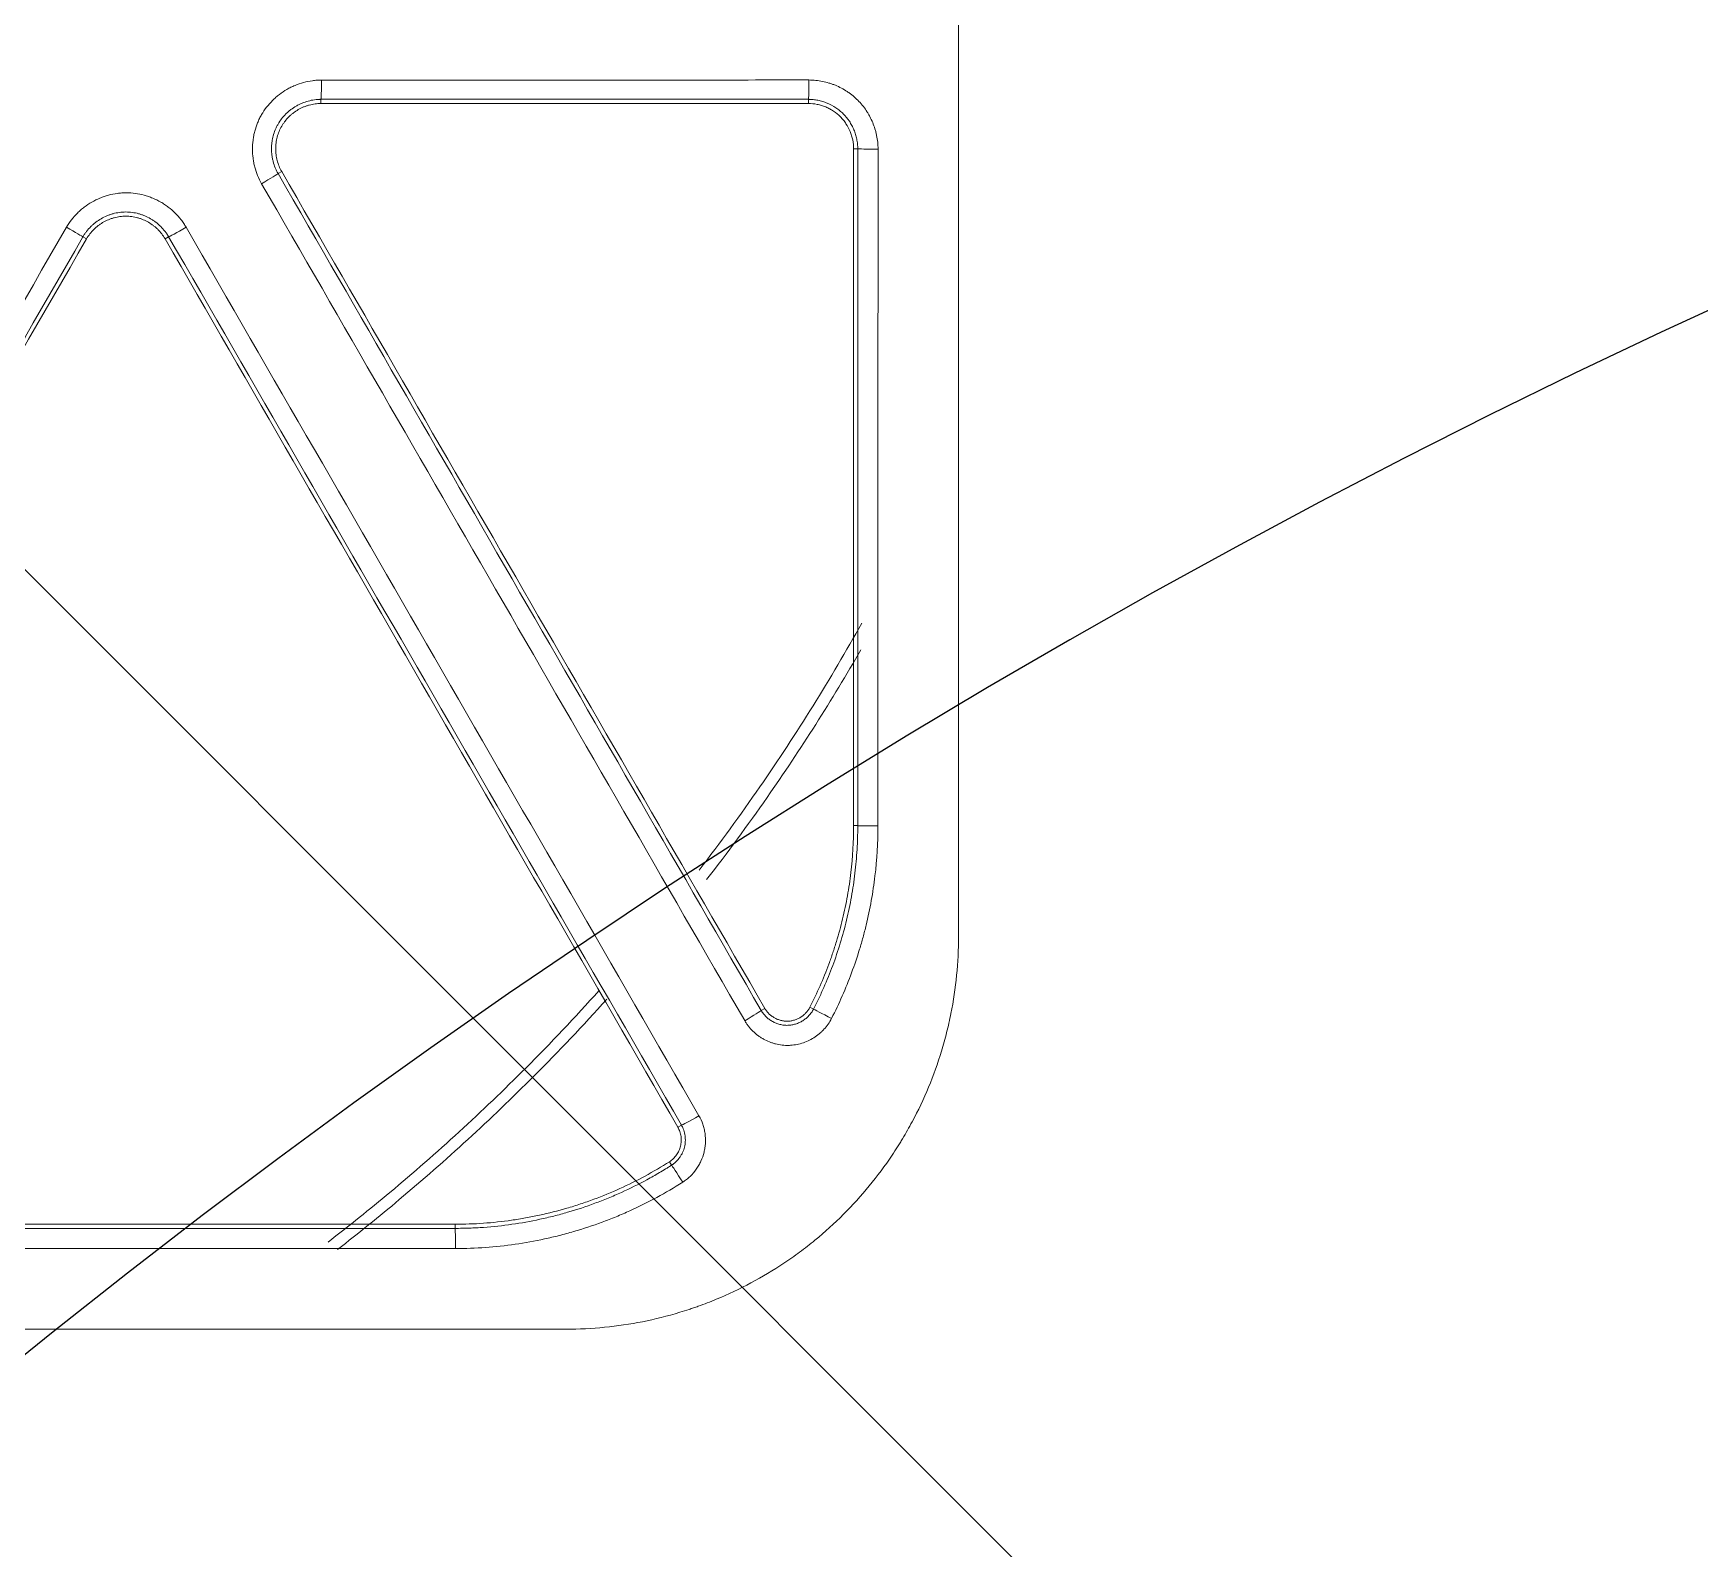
# Model space of a CAD drawing. Header units: inches. Extents: x 405346 to 489838, y -25612 to 14934.
# Drawn here: x 467469.51 to 467509.75, y 4072.75 to 4109.34 of the extents above; entities that cross this region are included whole.
import ezdxf

# ---------------------------------------------------------------- set-up
doc = ezdxf.new("R2010")
doc.units = ezdxf.units.IN
doc.header["$LTSCALE"] = 200
doc.header["$MEASUREMENT"] = 0
doc.linetypes.add('DH-HID2', pattern=[1.2, 0.8, -0.4])
doc.layers.add('FU-FURM', color=251, linetype='DH-HID2')
doc.layers.add('SS-EQ', color=2, linetype='Continuous', lineweight=20)

# ---------------------------------------------------------------- blocks, each defined once
blk = doc.blocks.new('FLLLL')
at = {"layer": 'FU-FURM'}
for centre, radius, start, end in [((467631.305, 3335.773), 213.601, 91.35671, 179.233), ((467638.62, 3329.457), 194.252, 91.35653, 179.23304), ((467763.13, 3305.465), 218.505, 123.19496, 236.94725)]:
    blk.add_arc(centre, radius, start, end, dxfattribs=at)
blk = doc.blocks.new('4way무풍')
at = {"layer": 'SS-EQ'}
for p, q in [((339.635, -339.635), (-339.635, 339.635)), ((232.19, -213.682), (232.19, -213.782)), ((243.959, -213.782), (243.959, -213.682)), ((245.152, -214.877), (245.053, -214.877)), ((231.242, -215.424), (231.156, -215.474)), ((226.531, -217.05), (226.444, -216.999)), ((228.513, -217), (228.427, -217.05)), ((245.053, -231.216), (245.152, -231.216)), ((242.82, -235.677), (242.907, -235.627)), ((243.997, -235.6), (244.085, -235.645)), ((240.809, -238.496), (240.895, -238.446)), ((240.658, -239.413), (240.605, -239.329)), ((235.429, -240.939), (235.429, -240.839))]:
    blk.add_line(p, q, dxfattribs=at)
for centre, major_axis, ratio, start_param, end_param in [((232.19, -213.209), (0, -0.474), 0.027765, 0.03492, 1.553456), ((243.958, -213.209), (0, -0.474), 0.033008, 0.034926, 1.556585), ((245.626, -214.877), (-0.474, 0), 0.014328, 0.035119, 1.604149), ((230.745, -215.71), (0.41, 0.237), 0.029315, 4.726219, 6.248264), ((226.034, -216.762), (0.41, -0.237), 0.004819, 4.743711, 6.248278), ((228.923, -216.762), (-0.41, -0.237), 0.029505, 0.034922, 1.583476), ((245.626, -231.215), (0.474, 0), 0.020391, 3.17676, 4.741407), ((242.41, -235.914), (-0.41, -0.237), 0.033086, 1.582458, 3.106667), ((244.506, -235.861), (0.422, -0.216), 0.007367, 3.1765, 4.747043), ((241.305, -238.209), (0.41, 0.237), 0.033564, 3.176519, 4.722698), ((240.913, -239.812), (0.255, -0.399), 0.008025, 1.536493, 3.106685), ((235.429, -241.412), (0, -0.474), 0.022813, 1.544382, 3.106366)]:
    blk.add_ellipse(centre, major_axis=major_axis, ratio=ratio, start_param=start_param, end_param=end_param, dxfattribs=at)
for points, knots in [([(346.359, 0), (346.359, -27.812), (346.359, -55.624), (346.359, -97.341), (346.359, -111.247), (346.359, -139.059), (346.359, -152.965), (346.359, -180.777), (346.359, -194.683), (346.359, -222.494), (346.359, -236.4), (346.359, -257.259), (346.358, -264.212), (346.359, -272.903), (346.359, -274.641), (346.359, -277.249), (346.359, -278.118), (346.358, -279.856), (346.358, -280.725), (346.358, -282.029), (346.358, -282.463), (346.358, -283.333), (346.359, -283.767), (346.359, -284.419), (346.359, -284.636), (346.359, -285.071), (346.358, -285.288), (346.355, -285.723), (346.353, -285.94), (346.346, -286.374), (346.341, -286.592), (346.322, -287.243), (346.305, -287.678), (346.262, -288.546), (346.236, -288.98), (346.174, -289.849), (346.138, -290.283), (346.078, -290.934), (346.057, -291.151), (346.012, -291.585), (345.894, -292.666), (345.748, -293.741), (345.479, -295.45), (345.327, -296.299), (344.817, -298.834), (344.407, -300.505), (343.687, -302.982), (343.172, -304.624), (342.294, -307.059), (341.638, -308.663), (341.119, -309.858), (340.941, -310.256), (340.714, -310.751), (340.668, -310.85), (340.576, -311.047), (340.437, -311.343), (339.919, -312.422), (339.029, -314.158), (338.177, -315.66), (336.854, -317.881), (335.912, -319.32), (334.41, -321.418), (333.379, -322.796), (331.741, -324.801), (330.589, -326.095), (329.702, -327.051), (329.403, -327.366), (329.024, -327.758), (328.947, -327.836), (328.795, -327.992), (328.566, -328.224), (327.719, -329.07), (326.303, -330.412), (324.35, -332.111), (322.332, -333.722), (320.944, -334.738), (319.535, -335.724), (318.819, -336.202), (317.367, -337.13), (315.893, -338.028), (314.376, -338.866), (313.222, -339.473), (312.835, -339.671), (312.249, -339.963), (312.054, -340.059), (311.662, -340.249), (309.896, -341.094), (308.103, -341.848), (305.68, -342.75), (304.055, -343.316), (302.408, -343.813), (299.923, -344.506), (298.245, -344.898), (295.697, -345.382), (294.842, -345.525), (293.766, -345.682), (293.551, -345.712), (293.12, -345.771), (292.903, -345.799), (292.254, -345.88), (291.821, -345.929), (290.523, -346.062), (289.657, -346.132), (288.357, -346.21), (287.924, -346.232), (287.057, -346.265), (286.624, -346.277), (285.974, -346.288), (285.757, -346.291), (285.323, -346.293), (285.107, -346.294), (284.673, -346.294), (284.456, -346.294), (284.023, -346.294), (283.806, -346.293), (283.156, -346.293), (282.722, -346.293), (281.855, -346.293), (281.421, -346.293), (280.121, -346.293), (279.253, -346.294), (277.519, -346.294), (276.652, -346.294), (274.051, -346.294), (272.316, -346.294), (267.113, -346.294), (263.645, -346.293), (256.708, -346.293), (253.239, -346.294), (242.833, -346.294), (235.896, -346.294), (222.022, -346.294), (215.084, -346.294), (194.273, -346.294), (180.399, -346.294), (152.65, -346.294), (138.775, -346.294), (111.027, -346.294), (97.152, -346.294), (69.404, -346.294), (55.529, -346.294), (34.718, -346.294), (27.78, -346.294), (13.906, -346.294), (6.969, -346.294), (0.032, -346.294)], [0, 0, 0, 0, 0.125, 0.125, 0.1875, 0.1875, 0.25, 0.25, 0.3125, 0.3125, 0.375, 0.375, 0.40625, 0.40625, 0.414063, 0.414063, 0.417969, 0.417969, 0.421875, 0.421875, 0.423828, 0.423828, 0.425781, 0.425781, 0.426758, 0.426758, 0.427734, 0.427734, 0.428711, 0.428711, 0.429688, 0.429688, 0.431641, 0.431641, 0.433594, 0.433594, 0.435547, 0.435547, 0.436523, 0.436523, 0.4375, 0.441406, 0.441406, 0.445313, 0.445313, 0.453125, 0.453125, 0.457031, 0.460938, 0.464844, 0.464844, 0.466797, 0.466797, 0.467285, 0.467285, 0.467773, 0.46875, 0.472656, 0.476563, 0.476563, 0.484375, 0.484375, 0.488281, 0.492188, 0.496094, 0.496094, 0.498047, 0.498047, 0.498535, 0.498535, 0.499023, 0.5, 0.503906, 0.507813, 0.511719, 0.515625, 0.515625, 0.519531, 0.519531, 0.523438, 0.527344, 0.527344, 0.529297, 0.529297, 0.530273, 0.530273, 0.53125, 0.539063, 0.539063, 0.542969, 0.546875, 0.546875, 0.554688, 0.554688, 0.558594, 0.558594, 0.55957, 0.55957, 0.560547, 0.560547, 0.5625, 0.5625, 0.566406, 0.566406, 0.568359, 0.568359, 0.570313, 0.570313, 0.571289, 0.571289, 0.572266, 0.572266, 0.573242, 0.573242, 0.574219, 0.574219, 0.576172, 0.576172, 0.578125, 0.578125, 0.582031, 0.582031, 0.585938, 0.585938, 0.59375, 0.59375, 0.609375, 0.609375, 0.625, 0.625, 0.65625, 0.65625, 0.6875, 0.6875, 0.75, 0.75, 0.8125, 0.8125, 0.875, 0.875, 0.9375, 0.9375, 0.96875, 0.96875, 1, 1, 1, 1]), ([(0.032, -345.099), (6.961, -345.099), (13.891, -345.099), (27.75, -345.099), (34.679, -345.099), (55.467, -345.099), (69.326, -345.098), (97.044, -345.098), (110.903, -345.097), (138.621, -345.096), (152.48, -345.096), (180.197, -345.094), (194.056, -345.092), (214.845, -345.09), (221.774, -345.089), (235.633, -345.086), (242.562, -345.085), (256.421, -345.082), (263.351, -345.081), (272.013, -345.079), (273.745, -345.079), (276.343, -345.079), (277.21, -345.078), (278.942, -345.078), (279.808, -345.077), (281.107, -345.076), (281.541, -345.076), (282.407, -345.076), (282.84, -345.076), (283.706, -345.076), (284.139, -345.076), (284.789, -345.074), (285.005, -345.074), (285.438, -345.071), (285.655, -345.069), (286.304, -345.06), (286.737, -345.049), (287.602, -345.017), (288.034, -344.997), (289.33, -344.922), (290.194, -344.853), (291.488, -344.722), (291.92, -344.673), (292.566, -344.593), (292.782, -344.566), (293.212, -344.508), (294.286, -344.358), (295.351, -344.18), (297.891, -343.699), (299.563, -343.307), (302.039, -342.615), (303.679, -342.118), (305.297, -341.551), (307.709, -340.648), (309.296, -339.976), (311.056, -339.138), (311.349, -338.996), (311.641, -338.853), (311.836, -338.756), (311.933, -338.707), (312.418, -338.464), (312.803, -338.265), (313.951, -337.656), (314.704, -337.236), (316.19, -336.364), (316.921, -335.913), (318.363, -334.982), (319.073, -334.502), (320.472, -333.511), (321.849, -332.491), (323.849, -330.872), (325.784, -329.163), (327.03, -327.964), (327.795, -327.195), (327.947, -327.041), (328.25, -326.729), (328.401, -326.573), (328.849, -326.102), (329.145, -325.785), (330.019, -324.826), (331.153, -323.527), (332.763, -321.515), (333.776, -320.132), (334.759, -318.728), (335.235, -318.016), (336.157, -316.57), (336.603, -315.837), (337.465, -314.35), (338.296, -312.842), (339.065, -311.291), (339.481, -310.406), (339.527, -310.308), (339.618, -310.111), (339.754, -309.815), (340.065, -309.123), (340.322, -308.527), (340.821, -307.331), (341.451, -305.727), (342.288, -303.291), (342.776, -301.648), (343.454, -299.169), (343.836, -297.496), (344.302, -294.959), (344.439, -294.108), (344.619, -292.825), (344.702, -292.181), (344.786, -291.427), (344.82, -291.104), (344.842, -290.888), (344.853, -290.779), (344.946, -289.807), (345.01, -288.942), (345.078, -287.644), (345.096, -287.212), (345.116, -286.563), (345.122, -286.347), (345.13, -285.914), (345.133, -285.698), (345.138, -285.266), (345.139, -285.049), (345.14, -284.617), (345.14, -284.4), (345.141, -283.752), (345.141, -283.319), (345.141, -282.67), (345.141, -282.454), (345.141, -282.021), (345.141, -281.805), (345.142, -281.156), (345.142, -280.724), (345.143, -279.426), (345.143, -278.561), (345.144, -276.831), (345.144, -275.966), (345.145, -273.37), (345.145, -271.64), (345.146, -262.989), (345.148, -256.069), (345.152, -235.306), (345.154, -221.465), (345.157, -193.782), (345.159, -179.94), (345.161, -152.257), (345.161, -138.416), (345.162, -110.732), (345.163, -69.208), (345.164, -27.683), (345.164, 0)], [0, 0, 0, 0, 0.03125, 0.03125, 0.0625, 0.0625, 0.125, 0.125, 0.1875, 0.1875, 0.25, 0.25, 0.3125, 0.3125, 0.34375, 0.34375, 0.375, 0.375, 0.40625, 0.40625, 0.414063, 0.414063, 0.417969, 0.417969, 0.421875, 0.421875, 0.423828, 0.423828, 0.425781, 0.425781, 0.427734, 0.427734, 0.428711, 0.428711, 0.429688, 0.429688, 0.431641, 0.431641, 0.433594, 0.433594, 0.4375, 0.4375, 0.439453, 0.439453, 0.44043, 0.44043, 0.441406, 0.445313, 0.445313, 0.453125, 0.453125, 0.457031, 0.460938, 0.460938, 0.46875, 0.46875, 0.469727, 0.470215, 0.470215, 0.470703, 0.470703, 0.472656, 0.472656, 0.476563, 0.476563, 0.480469, 0.480469, 0.484375, 0.484375, 0.488281, 0.492188, 0.496094, 0.5, 0.5, 0.500977, 0.500977, 0.501953, 0.501953, 0.503906, 0.503906, 0.507813, 0.511719, 0.515625, 0.515625, 0.519531, 0.519531, 0.523438, 0.523438, 0.527344, 0.53125, 0.53125, 0.531738, 0.531738, 0.532227, 0.533203, 0.535156, 0.535156, 0.539063, 0.542969, 0.546875, 0.546875, 0.554688, 0.554688, 0.558594, 0.558594, 0.560547, 0.561523, 0.562012, 0.562012, 0.5625, 0.5625, 0.566406, 0.566406, 0.568359, 0.568359, 0.569336, 0.569336, 0.570313, 0.570313, 0.571289, 0.571289, 0.572266, 0.572266, 0.574219, 0.574219, 0.575195, 0.575195, 0.576172, 0.576172, 0.578125, 0.578125, 0.582031, 0.582031, 0.585938, 0.585938, 0.59375, 0.59375, 0.625, 0.625, 0.6875, 0.6875, 0.75, 0.75, 0.8125, 0.8125, 0.875, 1, 1, 1, 1]), ([(247.586, -233.896), (247.586, -231.46), (247.586, -229.023), (247.586, -224.151), (247.586, -221.715), (247.586, -216.842), (247.586, -214.406), (247.586, -209.534), (247.586, -207.097), (247.586, -204.052), (247.586, -203.443), (247.586, -202.225), (247.586, -201.616), (247.586, -199.788), (247.586, -198.57), (247.586, -194.916), (247.586, -192.479), (247.586, -185.17), (247.586, -180.297), (247.586, -155.933), (247.586, -136.442), (247.586, -112.077), (247.586, -107.204), (247.586, -97.459), (247.586, -92.586), (247.586, -77.967), (247.586, -68.221), (247.586, -38.984), (247.586, -19.492), (247.586, 0)], [0, 0, 0, 0, 0.03125, 0.03125, 0.0625, 0.0625, 0.09375, 0.09375, 0.125, 0.125, 0.132812, 0.132812, 0.140625, 0.140625, 0.15625, 0.15625, 0.1875, 0.1875, 0.25, 0.25, 0.5, 0.5, 0.5625, 0.5625, 0.625, 0.625, 0.75, 0.75, 1, 1, 1, 1]), ([(230.758, -215.719), (230.721, -215.656), (230.689, -215.59), (230.634, -215.456), (230.611, -215.388), (230.583, -215.282), (230.575, -215.247), (230.565, -215.193), (230.561, -215.175), (230.556, -215.139), (230.553, -215.121), (230.541, -215.03), (230.532, -214.886), (230.541, -214.741), (230.553, -214.65), (230.556, -214.632), (230.562, -214.596), (230.565, -214.578), (230.575, -214.524), (230.583, -214.488), (230.611, -214.383), (230.634, -214.315), (230.675, -214.214), (230.69, -214.181), (230.722, -214.115), (230.74, -214.083), (230.794, -213.988), (230.875, -213.868), (230.971, -213.759), (231.036, -213.695), (231.049, -213.682), (231.076, -213.657), (231.09, -213.645), (231.131, -213.609), (231.159, -213.586), (231.246, -213.52), (231.306, -213.48), (231.401, -213.425), (231.449, -213.399), (231.498, -213.376), (231.531, -213.361), (231.548, -213.353), (231.633, -213.318), (231.77, -213.271), (231.912, -213.242), (232.02, -213.227), (232.056, -213.223), (232.129, -213.218), (232.166, -213.217), (232.203, -213.217)], [0, 0, 0, 0, 0.0625, 0.0625, 0.125, 0.125, 0.15625, 0.15625, 0.171875, 0.171875, 0.1875, 0.1875, 0.25, 0.3125, 0.3125, 0.328125, 0.328125, 0.34375, 0.34375, 0.375, 0.375, 0.4375, 0.4375, 0.46875, 0.46875, 0.5, 0.5, 0.5625, 0.625, 0.625, 0.640625, 0.640625, 0.65625, 0.65625, 0.6875, 0.6875, 0.75, 0.75, 0.78125, 0.796875, 0.796875, 0.8125, 0.8125, 0.875, 0.9375, 0.9375, 0.96875, 0.96875, 1, 1, 1, 1]), ([(232.203, -213.217), (234.165, -213.217), (236.127, -213.216), (240.05, -213.216), (242.012, -213.216), (243.974, -213.215)], [0, 0, 0, 0, 0.5, 0.5, 1, 1, 1, 1]), ([(243.974, -213.215), (244.084, -213.215), (244.192, -213.227), (244.352, -213.259), (244.404, -213.272), (244.483, -213.296), (244.509, -213.304), (244.561, -213.323), (244.586, -213.333), (244.712, -213.385), (244.808, -213.436), (244.922, -213.511), (244.944, -213.527), (244.988, -213.559), (245.01, -213.576), (245.074, -213.628), (245.114, -213.665), (245.229, -213.78), (245.298, -213.864), (245.374, -213.978), (245.389, -214.001), (245.417, -214.048), (245.43, -214.072), (245.469, -214.145), (245.515, -214.243), (245.552, -214.345), (245.576, -214.423), (245.583, -214.45), (245.597, -214.503), (245.603, -214.53), (245.63, -214.664), (245.642, -214.773), (245.642, -214.883)], [0, 0, 0, 0, 0.125, 0.125, 0.1875, 0.1875, 0.21875, 0.21875, 0.25, 0.25, 0.375, 0.375, 0.40625, 0.40625, 0.4375, 0.4375, 0.5, 0.5, 0.625, 0.625, 0.65625, 0.65625, 0.6875, 0.6875, 0.75, 0.8125, 0.8125, 0.84375, 0.84375, 0.875, 0.875, 1, 1, 1, 1]), ([(232.19, -213.682), (232.187, -213.682), (232.183, -213.682), (232.177, -213.682), (232.167, -213.682), (232.157, -213.683), (232.137, -213.683), (232.124, -213.684), (232.085, -213.687), (232.059, -213.689), (231.982, -213.7), (231.88, -213.721), (231.782, -213.755), (231.722, -213.78), (231.709, -213.786), (231.686, -213.796), (231.65, -213.813), (231.616, -213.832), (231.548, -213.871), (231.505, -213.899), (231.443, -213.947), (231.423, -213.963), (231.383, -213.997), (231.364, -214.015), (231.308, -214.07), (231.239, -214.148), (231.181, -214.234), (231.142, -214.302), (231.13, -214.326), (231.107, -214.373), (231.096, -214.396), (231.067, -214.468), (231.05, -214.518), (231.031, -214.593), (231.022, -214.631), (231.015, -214.67), (231.011, -214.695), (231.009, -214.708), (231.001, -214.773), (230.994, -214.877), (231.001, -214.981), (231.011, -215.058), (231.015, -215.084), (231.025, -215.136), (231.031, -215.161), (231.051, -215.237), (231.067, -215.286), (231.097, -215.358), (231.113, -215.393), (231.133, -215.434), (231.144, -215.454), (231.149, -215.463), (231.152, -215.468), (231.154, -215.471), (231.156, -215.474)], [0, 0, 0, 0, 0.003906, 0.003906, 0.007812, 0.015625, 0.015625, 0.03125, 0.03125, 0.0625, 0.0625, 0.125, 0.1875, 0.1875, 0.203125, 0.203125, 0.21875, 0.25, 0.25, 0.3125, 0.3125, 0.34375, 0.34375, 0.375, 0.375, 0.4375, 0.5, 0.5, 0.53125, 0.53125, 0.5625, 0.5625, 0.625, 0.625, 0.65625, 0.671875, 0.671875, 0.6875, 0.6875, 0.75, 0.8125, 0.8125, 0.84375, 0.84375, 0.875, 0.875, 0.9375, 0.9375, 0.96875, 0.984375, 0.992188, 0.996094, 0.996094, 1, 1, 1, 1]), ([(231.242, -215.424), (231.218, -215.382), (231.197, -215.339), (231.161, -215.251), (231.131, -215.161), (231.113, -215.067), (231.104, -214.996), (231.102, -214.972), (231.099, -214.924), (231.098, -214.9), (231.098, -214.829), (231.101, -214.781), (231.11, -214.71), (231.114, -214.687), (231.123, -214.64), (231.128, -214.616), (231.146, -214.547), (231.177, -214.457), (231.218, -214.371), (231.254, -214.309), (231.267, -214.288), (231.294, -214.249), (231.308, -214.229), (231.352, -214.173), (231.383, -214.138), (231.434, -214.087), (231.46, -214.063), (231.488, -214.04), (231.506, -214.025), (231.516, -214.018), (231.563, -213.981), (231.643, -213.928), (231.728, -213.886), (231.794, -213.858), (231.817, -213.85), (231.862, -213.834), (231.885, -213.827), (231.954, -213.808), (232, -213.799), (232.094, -213.786), (232.142, -213.782), (232.19, -213.782)], [0, 0, 0, 0, 0.0625, 0.0625, 0.125, 0.1875, 0.1875, 0.21875, 0.21875, 0.25, 0.25, 0.3125, 0.3125, 0.34375, 0.34375, 0.375, 0.375, 0.4375, 0.5, 0.5, 0.53125, 0.53125, 0.5625, 0.5625, 0.625, 0.625, 0.65625, 0.671875, 0.671875, 0.6875, 0.6875, 0.75, 0.8125, 0.8125, 0.84375, 0.84375, 0.875, 0.875, 0.9375, 0.9375, 1, 1, 1, 1]), ([(243.959, -213.682), (241.997, -213.682), (240.036, -213.682), (236.113, -213.682), (234.152, -213.682), (232.19, -213.682)], [0, 0, 0, 0, 0.5, 0.5, 1, 1, 1, 1]), ([(243.959, -213.782), (241.997, -213.782), (240.036, -213.782), (236.113, -213.782), (234.152, -213.782), (232.19, -213.782)], [0, 0, 0, 0, 0.5, 0.5, 1, 1, 1, 1]), ([(245.152, -214.877), (245.152, -214.874), (245.152, -214.872), (245.152, -214.867), (245.152, -214.86), (245.152, -214.842), (245.15, -214.808), (245.148, -214.779), (245.142, -214.72), (245.136, -214.681), (245.124, -214.624), (245.12, -214.604), (245.11, -214.566), (245.105, -214.548), (245.088, -214.492), (245.061, -214.418), (245.028, -214.348), (245.001, -214.296), (244.991, -214.279), (244.971, -214.245), (244.96, -214.229), (244.906, -214.147), (244.857, -214.087), (244.775, -214.004), (244.746, -213.978), (244.7, -213.941), (244.684, -213.929), (244.653, -213.906), (244.637, -213.895), (244.556, -213.841), (244.487, -213.804), (244.397, -213.767), (244.379, -213.76), (244.342, -213.746), (244.323, -213.74), (244.267, -213.723), (244.191, -213.704), (244.114, -213.692), (244.056, -213.686), (244.027, -213.684), (243.993, -213.683), (243.976, -213.682), (243.968, -213.682), (243.963, -213.682), (243.961, -213.682), (243.959, -213.682)], [0, 0, 0, 0, 0.003906, 0.003906, 0.007813, 0.015625, 0.03125, 0.0625, 0.0625, 0.125, 0.125, 0.15625, 0.15625, 0.1875, 0.1875, 0.25, 0.3125, 0.3125, 0.34375, 0.34375, 0.375, 0.375, 0.5, 0.5, 0.5625, 0.5625, 0.59375, 0.59375, 0.625, 0.625, 0.75, 0.75, 0.78125, 0.78125, 0.8125, 0.8125, 0.875, 0.9375, 0.9375, 0.96875, 0.984375, 0.992188, 0.996094, 0.996094, 1, 1, 1, 1]), ([(243.959, -213.782), (244.031, -213.782), (244.102, -213.79), (244.19, -213.808), (244.208, -213.812), (244.243, -213.821), (244.26, -213.825), (244.311, -213.841), (244.379, -213.865), (244.443, -213.896), (244.49, -213.921), (244.506, -213.93), (244.537, -213.948), (244.552, -213.958), (244.627, -214.008), (244.682, -214.053), (244.758, -214.128), (244.782, -214.155), (244.816, -214.197), (244.827, -214.211), (244.848, -214.24), (244.858, -214.255), (244.908, -214.329), (244.941, -214.392), (244.975, -214.475), (244.982, -214.492), (244.994, -214.526), (245, -214.543), (245.015, -214.594), (245.024, -214.629), (245.046, -214.734), (245.053, -214.805), (245.053, -214.877)], [0, 0, 0, 0, 0.125, 0.125, 0.15625, 0.15625, 0.1875, 0.1875, 0.25, 0.3125, 0.3125, 0.34375, 0.34375, 0.375, 0.375, 0.5, 0.5, 0.5625, 0.5625, 0.59375, 0.59375, 0.625, 0.625, 0.75, 0.75, 0.78125, 0.78125, 0.8125, 0.8125, 0.875, 0.875, 1, 1, 1, 1]), ([(245.053, -214.877), (245.053, -217.6), (245.053, -220.323), (245.053, -225.77), (245.053, -228.493), (245.053, -231.216)], [0, 0, 0, 0, 0.5, 0.5, 1, 1, 1, 1]), ([(245.152, -231.216), (245.152, -228.493), (245.152, -225.77), (245.152, -220.323), (245.152, -217.6), (245.152, -214.877)], [0, 0, 0, 0, 0.5, 0.5, 1, 1, 1, 1]), ([(245.642, -214.883), (245.641, -217.607), (245.641, -220.331), (245.64, -225.778), (245.64, -228.502), (245.64, -231.225)], [0, 0, 0, 0, 0.5, 0.5, 1, 1, 1, 1]), ([(226.046, -216.772), (226.083, -216.708), (226.123, -216.648), (226.212, -216.533), (226.26, -216.479), (226.337, -216.402), (226.364, -216.377), (226.405, -216.341), (226.419, -216.329), (226.448, -216.306), (226.462, -216.295), (226.534, -216.24), (226.655, -216.159), (226.785, -216.095), (226.87, -216.06), (226.887, -216.053), (226.921, -216.04), (226.938, -216.034), (226.99, -216.016), (227.025, -216.005), (227.13, -215.977), (227.2, -215.962), (227.308, -215.948), (227.344, -215.944), (227.417, -215.939), (227.454, -215.938), (227.564, -215.938), (227.708, -215.948), (227.85, -215.976), (227.938, -216), (227.956, -216.005), (227.991, -216.016), (228.008, -216.022), (228.06, -216.04), (228.094, -216.053), (228.195, -216.095), (228.26, -216.127), (228.354, -216.181), (228.4, -216.21), (228.445, -216.241), (228.475, -216.262), (228.49, -216.273), (228.563, -216.328), (228.672, -216.424), (228.768, -216.532), (228.835, -216.618), (228.856, -216.648), (228.897, -216.709), (228.917, -216.74), (228.935, -216.772)], [0, 0, 0, 0, 0.0625, 0.0625, 0.125, 0.125, 0.15625, 0.15625, 0.171875, 0.171875, 0.1875, 0.1875, 0.25, 0.3125, 0.3125, 0.328125, 0.328125, 0.34375, 0.34375, 0.375, 0.375, 0.4375, 0.4375, 0.46875, 0.46875, 0.5, 0.5, 0.5625, 0.625, 0.625, 0.640625, 0.640625, 0.65625, 0.65625, 0.6875, 0.6875, 0.75, 0.75, 0.78125, 0.796875, 0.796875, 0.8125, 0.8125, 0.875, 0.9375, 0.9375, 0.96875, 0.96875, 1, 1, 1, 1]), ([(228.513, -217), (228.511, -216.997), (228.51, -216.994), (228.506, -216.988), (228.501, -216.98), (228.496, -216.971), (228.486, -216.955), (228.479, -216.944), (228.457, -216.911), (228.441, -216.89), (228.393, -216.828), (228.325, -216.751), (228.246, -216.683), (228.194, -216.643), (228.184, -216.635), (228.162, -216.62), (228.13, -216.598), (228.097, -216.577), (228.029, -216.538), (227.983, -216.515), (227.911, -216.485), (227.887, -216.476), (227.837, -216.459), (227.812, -216.451), (227.737, -216.43), (227.686, -216.42), (227.583, -216.406), (227.531, -216.402), (227.453, -216.402), (227.427, -216.403), (227.374, -216.407), (227.349, -216.409), (227.271, -216.42), (227.221, -216.43), (227.146, -216.451), (227.108, -216.462), (227.071, -216.476), (227.047, -216.485), (227.035, -216.49), (226.974, -216.515), (226.881, -216.561), (226.795, -216.619), (226.732, -216.666), (226.712, -216.683), (226.672, -216.717), (226.653, -216.735), (226.598, -216.79), (226.563, -216.829), (226.516, -216.89), (226.493, -216.922), (226.468, -216.96), (226.456, -216.979), (226.451, -216.988), (226.448, -216.994), (226.446, -216.996), (226.444, -216.999)], [0, 0, 0, 0, 0.003906, 0.003906, 0.007812, 0.015625, 0.015625, 0.03125, 0.03125, 0.0625, 0.0625, 0.125, 0.1875, 0.1875, 0.203125, 0.203125, 0.21875, 0.25, 0.25, 0.3125, 0.3125, 0.34375, 0.34375, 0.375, 0.375, 0.4375, 0.4375, 0.5, 0.5, 0.53125, 0.53125, 0.5625, 0.5625, 0.625, 0.625, 0.65625, 0.671875, 0.671875, 0.6875, 0.6875, 0.75, 0.8125, 0.8125, 0.84375, 0.84375, 0.875, 0.875, 0.9375, 0.9375, 0.96875, 0.984375, 0.992188, 0.996094, 0.996094, 1, 1, 1, 1]), ([(213.254, -238.925), (214.32, -237.079), (215.386, -235.233), (217.518, -231.541), (218.584, -229.695), (221.782, -224.157), (223.914, -220.464), (226.046, -216.772)], [0, 0, 0, 0, 0.25, 0.25, 0.5, 0.5, 1, 1, 1, 1]), ([(226.531, -217.05), (226.555, -217.008), (226.582, -216.968), (226.641, -216.892), (226.704, -216.821), (226.776, -216.759), (226.824, -216.723), (226.833, -216.715), (226.853, -216.701), (226.883, -216.681), (226.913, -216.662), (226.975, -216.627), (227.017, -216.606), (227.083, -216.578), (227.106, -216.57), (227.151, -216.554), (227.174, -216.547), (227.243, -216.528), (227.336, -216.509), (227.431, -216.502), (227.503, -216.502), (227.527, -216.503), (227.575, -216.507), (227.599, -216.509), (227.67, -216.519), (227.716, -216.528), (227.785, -216.547), (227.819, -216.558), (227.853, -216.57), (227.875, -216.579), (227.886, -216.583), (227.941, -216.606), (228.027, -216.649), (228.106, -216.701), (228.163, -216.745), (228.182, -216.76), (228.218, -216.791), (228.236, -216.807), (228.286, -216.858), (228.318, -216.893), (228.376, -216.968), (228.403, -217.008), (228.427, -217.05)], [0, 0, 0, 0, 0.0625, 0.0625, 0.125, 0.1875, 0.1875, 0.203125, 0.203125, 0.21875, 0.25, 0.25, 0.3125, 0.3125, 0.34375, 0.34375, 0.375, 0.375, 0.4375, 0.5, 0.5, 0.53125, 0.53125, 0.5625, 0.5625, 0.625, 0.625, 0.65625, 0.671875, 0.671875, 0.6875, 0.6875, 0.75, 0.8125, 0.8125, 0.84375, 0.84375, 0.875, 0.875, 0.9375, 0.9375, 1, 1, 1, 1]), ([(226.444, -216.999), (224.313, -220.691), (222.182, -224.382), (218.985, -229.92), (217.919, -231.765), (215.788, -235.457), (214.723, -237.302), (213.657, -239.148)], [0, 0, 0, 0, 0.5, 0.5, 0.75, 0.75, 1, 1, 1, 1]), ([(226.531, -217.05), (224.4, -220.741), (222.269, -224.433), (219.072, -229.97), (218.006, -231.816), (215.875, -235.507), (214.809, -237.352), (213.744, -239.198)], [0, 0, 0, 0, 0.5, 0.5, 0.75, 0.75, 1, 1, 1, 1]), ([(245.249, -226.331), (244.499, -227.673), (243.245, -229.689), (241.832, -231.629), (241.325, -232.289)], [0, 0, 0, 0, 0.653913, 1, 1, 1, 1]), ([(241.504, -232.52), (242.008, -231.869), (243.337, -230.06), (244.529, -228.183), (245.23, -226.97)], [0, 0, 0, 0, 0.36582, 1, 1, 1, 1]), ([(245.053, -231.216), (245.053, -231.596), (245.031, -231.974), (244.964, -232.537), (244.923, -232.817), (244.868, -233.096), (244.83, -233.282), (244.809, -233.375), (244.742, -233.652), (244.667, -233.927), (244.58, -234.198), (244.519, -234.378), (244.488, -234.468), (244.323, -234.914), (244.17, -235.261), (243.997, -235.6)], [0, 0, 0, 0, 0.25, 0.25, 0.375, 0.4375, 0.4375, 0.5, 0.5, 0.625, 0.6875, 0.6875, 0.75, 0.75, 1, 1, 1, 1]), ([(244.085, -235.645), (244.096, -235.624), (244.107, -235.602), (244.128, -235.559), (244.16, -235.495), (244.233, -235.344), (244.293, -235.213), (244.408, -234.951), (244.552, -234.597), (244.705, -234.144), (244.784, -233.868), (244.835, -233.684), (244.859, -233.59), (244.926, -233.31), (244.966, -233.123), (245.017, -232.84), (245.032, -232.745), (245.06, -232.555), (245.073, -232.46), (245.107, -232.174), (245.124, -231.983), (245.141, -231.695), (245.147, -231.552), (245.151, -231.384), (245.152, -231.312), (245.152, -231.264), (245.152, -231.24), (245.152, -231.216)], [0, 0, 0, 0, 0.015625, 0.015625, 0.03125, 0.0625, 0.125, 0.125, 0.25, 0.375, 0.4375, 0.4375, 0.5, 0.5, 0.625, 0.625, 0.6875, 0.6875, 0.75, 0.75, 0.875, 0.875, 0.9375, 0.96875, 0.984375, 0.984375, 1, 1, 1, 1]), ([(245.64, -231.225), (245.64, -231.628), (245.616, -232.03), (245.556, -232.53), (245.543, -232.63), (245.513, -232.829), (245.497, -232.928), (245.444, -233.225), (245.402, -233.422), (245.343, -233.667), (245.331, -233.716), (245.306, -233.814), (245.267, -233.959), (245.225, -234.104), (245.138, -234.392), (245.073, -234.582), (244.864, -235.145), (244.703, -235.512), (244.519, -235.871)], [0, 0, 0, 0, 0.25, 0.25, 0.3125, 0.3125, 0.375, 0.375, 0.5, 0.5, 0.53125, 0.53125, 0.5625, 0.625, 0.625, 0.75, 0.75, 1, 1, 1, 1]), ([(238.109, -243.373), (238.422, -243.373), (238.732, -243.357), (239.348, -243.296), (239.653, -243.251), (240.258, -243.131), (240.558, -243.056), (240.93, -242.943), (241.041, -242.908), (241.152, -242.871), (241.226, -242.846), (241.263, -242.833), (241.447, -242.767), (241.592, -242.711), (242.022, -242.533), (242.581, -242.268), (243.111, -241.951), (243.497, -241.694), (243.624, -241.604), (243.811, -241.466), (243.873, -241.418), (243.997, -241.323), (244.058, -241.274), (244.36, -241.026), (244.589, -240.818), (245.026, -240.381), (245.234, -240.153), (245.626, -239.676), (245.811, -239.427), (246.027, -239.104), (246.07, -239.038), (246.133, -238.939), (246.153, -238.906), (246.194, -238.84), (246.296, -238.673), (246.392, -238.504), (246.611, -238.094), (246.876, -237.536), (247.084, -236.955), (247.22, -236.51), (247.261, -236.36), (247.318, -236.134), (247.337, -236.058), (247.371, -235.905), (247.387, -235.829), (247.464, -235.446), (247.555, -234.831), (247.586, -234.208), (247.586, -233.896)], [0, 0, 0, 0, 0.0625, 0.0625, 0.125, 0.125, 0.1875, 0.1875, 0.203125, 0.210938, 0.210938, 0.21875, 0.21875, 0.25, 0.25, 0.3125, 0.375, 0.375, 0.40625, 0.40625, 0.421875, 0.421875, 0.4375, 0.4375, 0.5, 0.5, 0.5625, 0.5625, 0.625, 0.625, 0.640625, 0.640625, 0.648438, 0.648438, 0.65625, 0.6875, 0.6875, 0.75, 0.8125, 0.8125, 0.84375, 0.84375, 0.859375, 0.859375, 0.875, 0.875, 0.9375, 1, 1, 1, 1]), ([(238.902, -235.203), (238.33, -235.84), (236.719, -237.54), (234.516, -239.556), (232.867, -240.88), (232.362, -241.269)], [0, 0, 0, 0, 0.287384, 0.784562, 1, 1, 1, 1]), ([(232.593, -241.448), (233.096, -241.057), (234.732, -239.736), (236.921, -237.729), (238.521, -236.042), (239.092, -235.408)], [0, 0, 0, 0, 0.21619, 0.712208, 1, 1, 1, 1]), ([(242.82, -235.677), (242.821, -235.679), (242.822, -235.681), (242.824, -235.684), (242.827, -235.689), (242.835, -235.702), (242.841, -235.712), (242.855, -235.732), (242.864, -235.745), (242.894, -235.783), (242.937, -235.831), (242.986, -235.872), (243.025, -235.901), (243.038, -235.91), (243.065, -235.928), (243.079, -235.936), (243.121, -235.959), (243.15, -235.973), (243.194, -235.991), (243.209, -235.996), (243.24, -236.006), (243.256, -236.011), (243.303, -236.023), (243.366, -236.035), (243.43, -236.038), (243.478, -236.036), (243.494, -236.035), (243.526, -236.032), (243.542, -236.03), (243.59, -236.022), (243.621, -236.015), (243.682, -235.996), (243.712, -235.984), (243.771, -235.957), (243.827, -235.927), (243.879, -235.889), (243.929, -235.848), (243.953, -235.826), (243.996, -235.779), (244.017, -235.754), (244.044, -235.714), (244.057, -235.694), (244.071, -235.67), (244.078, -235.657), (244.081, -235.652), (244.083, -235.649), (244.084, -235.647), (244.085, -235.645)], [0, 0, 0, 0, 0.003906, 0.003906, 0.007813, 0.015625, 0.03125, 0.03125, 0.0625, 0.0625, 0.125, 0.1875, 0.1875, 0.21875, 0.21875, 0.25, 0.25, 0.3125, 0.3125, 0.34375, 0.34375, 0.375, 0.375, 0.4375, 0.5, 0.5, 0.53125, 0.53125, 0.5625, 0.5625, 0.625, 0.625, 0.6875, 0.6875, 0.75, 0.8125, 0.8125, 0.875, 0.875, 0.9375, 0.9375, 0.96875, 0.984375, 0.992188, 0.996094, 0.996094, 1, 1, 1, 1]), ([(243.997, -235.6), (243.99, -235.612), (243.983, -235.624), (243.969, -235.648), (243.961, -235.66), (243.937, -235.694), (243.902, -235.737), (243.862, -235.775), (243.83, -235.801), (243.819, -235.81), (243.797, -235.826), (243.785, -235.834), (243.75, -235.856), (243.726, -235.869), (243.688, -235.887), (243.675, -235.892), (243.649, -235.902), (243.636, -235.906), (243.596, -235.919), (243.542, -235.931), (243.487, -235.937), (243.446, -235.938), (243.432, -235.938), (243.404, -235.936), (243.39, -235.935), (243.349, -235.93), (243.295, -235.92), (243.242, -235.903), (243.19, -235.882), (243.165, -235.87), (243.117, -235.843), (243.094, -235.828), (243.05, -235.795), (243.028, -235.777), (242.989, -235.738), (242.952, -235.697), (242.921, -235.652), (242.907, -235.627)], [0, 0, 0, 0, 0.03125, 0.03125, 0.0625, 0.0625, 0.125, 0.1875, 0.1875, 0.21875, 0.21875, 0.25, 0.25, 0.3125, 0.3125, 0.34375, 0.34375, 0.375, 0.375, 0.4375, 0.5, 0.5, 0.53125, 0.53125, 0.5625, 0.5625, 0.625, 0.6875, 0.6875, 0.75, 0.75, 0.8125, 0.8125, 0.875, 0.875, 0.9375, 1, 1, 1, 1]), ([(244.519, -235.871), (244.495, -235.919), (244.467, -235.965), (244.407, -236.052), (244.373, -236.093), (244.319, -236.152), (244.3, -236.171), (244.261, -236.208), (244.241, -236.226), (244.18, -236.277), (244.137, -236.308), (244.047, -236.365), (244, -236.39), (243.902, -236.435), (243.852, -236.454), (243.751, -236.485), (243.699, -236.497), (243.62, -236.51), (243.594, -236.514), (243.554, -236.517), (243.54, -236.518), (243.513, -236.52), (243.447, -236.523), (243.327, -236.518), (243.222, -236.499), (243.157, -236.482), (243.144, -236.479), (243.119, -236.471), (243.106, -236.467), (243.068, -236.455), (243.043, -236.446), (242.969, -236.417), (242.921, -236.394), (242.851, -236.355), (242.828, -236.341), (242.783, -236.312), (242.761, -236.296), (242.697, -236.248), (242.616, -236.179), (242.545, -236.1), (242.496, -236.037), (242.48, -236.015), (242.45, -235.97), (242.436, -235.948), (242.422, -235.924)], [0, 0, 0, 0, 0.0625, 0.0625, 0.125, 0.125, 0.15625, 0.15625, 0.1875, 0.1875, 0.25, 0.25, 0.3125, 0.3125, 0.375, 0.375, 0.4375, 0.4375, 0.46875, 0.46875, 0.484375, 0.484375, 0.5, 0.5625, 0.625, 0.625, 0.640625, 0.640625, 0.65625, 0.65625, 0.6875, 0.6875, 0.75, 0.75, 0.78125, 0.78125, 0.8125, 0.8125, 0.875, 0.9375, 0.9375, 0.96875, 0.96875, 1, 1, 1, 1]), ([(240.809, -238.496), (240.819, -238.513), (240.828, -238.531), (240.844, -238.567), (240.851, -238.585), (240.871, -238.641), (240.879, -238.68), (240.887, -238.738), (240.889, -238.757), (240.891, -238.797), (240.89, -238.817), (240.887, -238.876), (240.881, -238.915), (240.867, -238.972), (240.862, -238.991), (240.849, -239.028), (240.842, -239.047), (240.817, -239.1), (240.798, -239.135), (240.764, -239.183), (240.751, -239.199), (240.726, -239.229), (240.712, -239.243), (240.67, -239.283), (240.639, -239.308), (240.605, -239.329)], [0, 0, 0, 0, 0.0625, 0.0625, 0.125, 0.125, 0.25, 0.25, 0.3125, 0.3125, 0.375, 0.375, 0.5, 0.5, 0.5625, 0.5625, 0.625, 0.625, 0.75, 0.75, 0.8125, 0.8125, 0.875, 0.875, 1, 1, 1, 1]), ([(240.658, -239.413), (240.661, -239.411), (240.663, -239.41), (240.668, -239.406), (240.675, -239.402), (240.692, -239.39), (240.715, -239.373), (240.733, -239.358), (240.75, -239.343), (240.759, -239.335), (240.8, -239.296), (240.83, -239.261), (240.869, -239.205), (240.881, -239.186), (240.898, -239.156), (240.904, -239.146), (240.914, -239.125), (240.919, -239.115), (240.943, -239.063), (240.957, -239.02), (240.974, -238.954), (240.978, -238.931), (240.985, -238.885), (240.987, -238.863), (240.991, -238.794), (240.989, -238.749), (240.98, -238.681), (240.976, -238.658), (240.965, -238.614), (240.952, -238.57), (240.932, -238.517), (240.914, -238.481), (240.905, -238.463), (240.901, -238.456), (240.898, -238.451), (240.896, -238.448), (240.895, -238.446)], [0, 0, 0, 0, 0.007813, 0.007813, 0.015625, 0.03125, 0.0625, 0.09375, 0.09375, 0.125, 0.125, 0.25, 0.25, 0.3125, 0.3125, 0.34375, 0.34375, 0.375, 0.375, 0.5, 0.5, 0.5625, 0.5625, 0.625, 0.625, 0.75, 0.75, 0.8125, 0.8125, 0.875, 0.9375, 0.96875, 0.984375, 0.992188, 0.992188, 1, 1, 1, 1]), ([(241.317, -238.22), (241.355, -238.286), (241.387, -238.355), (241.423, -238.462), (241.434, -238.498), (241.451, -238.572), (241.459, -238.61), (241.474, -238.723), (241.477, -238.798), (241.472, -238.912), (241.468, -238.95), (241.457, -239.025), (241.449, -239.063), (241.423, -239.173), (241.398, -239.244), (241.359, -239.331), (241.35, -239.348), (241.333, -239.382), (241.324, -239.399), (241.295, -239.448), (241.275, -239.48), (241.209, -239.572), (241.16, -239.63), (241.091, -239.696), (241.077, -239.709), (241.048, -239.734), (241.033, -239.746), (240.988, -239.781), (240.957, -239.803), (240.925, -239.824)], [0, 0, 0, 0, 0.125, 0.125, 0.1875, 0.1875, 0.25, 0.25, 0.375, 0.375, 0.4375, 0.4375, 0.5, 0.5, 0.625, 0.625, 0.65625, 0.65625, 0.6875, 0.6875, 0.75, 0.75, 0.875, 0.875, 0.90625, 0.90625, 0.9375, 0.9375, 1, 1, 1, 1]), ([(240.605, -239.329), (240.412, -239.452), (240.02, -239.683), (239.411, -239.985), (238.992, -240.158), (238.672, -240.276), (238.565, -240.314), (238.348, -240.386), (238.239, -240.42), (237.91, -240.516), (237.689, -240.572), (237.355, -240.645), (237.188, -240.678), (237.019, -240.707), (236.906, -240.725), (236.85, -240.734), (236.567, -240.774), (236.114, -240.823), (235.658, -240.839), (235.429, -240.839)], [0, 0, 0, 0, 0.125, 0.25, 0.375, 0.375, 0.4375, 0.4375, 0.5, 0.5, 0.625, 0.625, 0.6875, 0.71875, 0.71875, 0.75, 0.75, 0.875, 1, 1, 1, 1]), ([(235.429, -240.939), (235.444, -240.939), (235.458, -240.939), (235.487, -240.939), (235.53, -240.938), (235.631, -240.937), (235.832, -240.932), (236.004, -240.922), (236.347, -240.898), (236.803, -240.849), (237.253, -240.768), (237.59, -240.695), (237.758, -240.656), (237.925, -240.612), (238.036, -240.582), (238.092, -240.566), (238.369, -240.485), (238.588, -240.413), (238.912, -240.293), (239.073, -240.231), (239.232, -240.164), (239.338, -240.118), (239.391, -240.095), (239.654, -239.976), (239.86, -239.873), (240.164, -239.709), (240.314, -239.624), (240.487, -239.52), (240.573, -239.467), (240.61, -239.444), (240.634, -239.428), (240.646, -239.421), (240.658, -239.413)], [0, 0, 0, 0, 0.007812, 0.007812, 0.015625, 0.03125, 0.0625, 0.125, 0.125, 0.25, 0.375, 0.375, 0.4375, 0.46875, 0.46875, 0.5, 0.5, 0.625, 0.625, 0.6875, 0.71875, 0.71875, 0.75, 0.75, 0.875, 0.875, 0.9375, 0.96875, 0.984375, 0.992187, 0.992187, 1, 1, 1, 1]), ([(240.925, -239.824), (240.721, -239.954), (240.304, -240.199), (239.871, -240.414), (239.595, -240.539), (239.54, -240.563), (239.429, -240.611), (239.262, -240.682), (239.093, -240.748), (238.753, -240.873), (238.523, -240.949), (238.233, -241.034), (238.175, -241.05), (238.058, -241.082), (237.882, -241.128), (237.706, -241.169), (237.353, -241.246), (236.88, -241.33), (236.164, -241.407), (235.682, -241.425), (235.44, -241.425)], [0, 0, 0, 0, 0.125, 0.25, 0.25, 0.28125, 0.28125, 0.3125, 0.375, 0.375, 0.5, 0.5, 0.53125, 0.53125, 0.5625, 0.625, 0.625, 0.75, 0.875, 1, 1, 1, 1]), ([(214.692, -240.839), (218.148, -240.839), (221.605, -240.839), (228.517, -240.839), (231.973, -240.839), (235.429, -240.839)], [0, 0, 0, 0, 0.5, 0.5, 1, 1, 1, 1]), ([(214.692, -240.939), (218.148, -240.939), (221.605, -240.939), (228.517, -240.939), (231.973, -240.939), (235.429, -240.939)], [0, 0, 0, 0, 0.5, 0.5, 1, 1, 1, 1]), ([(235.44, -241.425), (231.983, -241.425), (228.526, -241.426), (221.613, -241.426), (218.156, -241.427), (214.699, -241.427)], [0, 0, 0, 0, 0.5, 0.5, 1, 1, 1, 1]), ([(0, -243.373), (4.961, -243.373), (9.922, -243.373), (19.843, -243.373), (24.804, -243.373), (39.686, -243.373), (49.608, -243.373), (69.451, -243.373), (79.372, -243.373), (94.254, -243.373), (99.215, -243.373), (109.136, -243.373), (114.097, -243.373), (128.979, -243.373), (138.901, -243.373), (158.743, -243.373), (168.665, -243.373), (183.546, -243.373), (188.507, -243.373), (194.708, -243.373), (195.948, -243.373), (198.428, -243.373), (199.668, -243.373), (203.388, -243.373), (205.869, -243.373), (210.829, -243.373), (213.309, -243.373), (218.269, -243.373), (220.749, -243.373), (225.709, -243.373), (228.189, -243.373), (233.149, -243.373), (235.629, -243.373), (238.109, -243.373)], [0, 0, 0, 0, 0.0625, 0.0625, 0.125, 0.125, 0.25, 0.25, 0.375, 0.375, 0.4375, 0.4375, 0.5, 0.5, 0.625, 0.625, 0.75, 0.75, 0.8125, 0.8125, 0.828125, 0.828125, 0.84375, 0.84375, 0.875, 0.875, 0.90625, 0.90625, 0.9375, 0.9375, 0.96875, 0.96875, 1, 1, 1, 1])]:
    blk.add_open_spline(points, degree=3, knots=knots, dxfattribs=at)
for points in [[(231.156, -215.474), (235.044, -222.209), (238.932, -228.943), (242.82, -235.677)], [(231.242, -215.424), (235.131, -222.159), (239.019, -228.893), (242.907, -235.627)], [(242.422, -235.924), (238.534, -229.19), (234.646, -222.455), (230.758, -215.719)], [(228.935, -216.772), (233.063, -223.921), (237.19, -231.071), (241.317, -238.22)], [(240.809, -238.496), (236.682, -231.348), (232.554, -224.199), (228.427, -217.05)], [(240.895, -238.446), (236.768, -231.298), (232.641, -224.149), (228.513, -217)]]:
    blk.add_open_spline(points, degree=3, dxfattribs=at)

msp = doc.modelspace()

# ---------------------------------------------------------------- block references
for name, p in [('FLLLL', (-47.5, 596.663)), ('4way무풍', (467244.268, 4321.426))]:
    msp.add_blockref(name, p)

doc.saveas('drawing.dxf')
